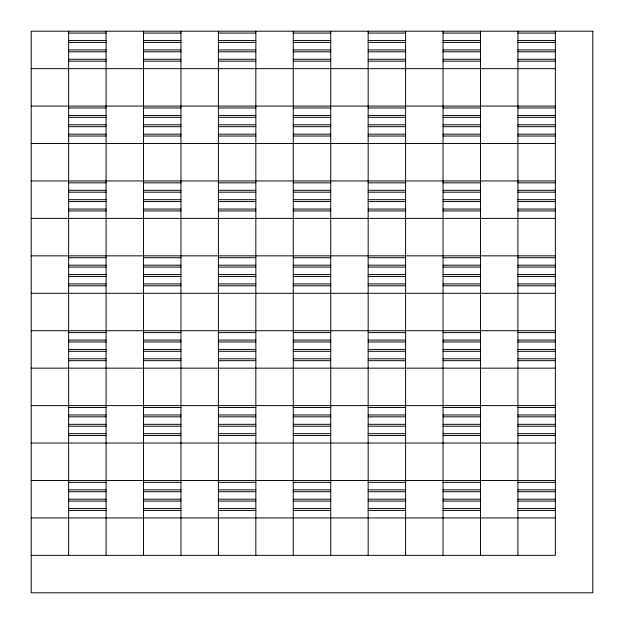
<?xml version="1.0" encoding="UTF-8"?>
<svg xmlns="http://www.w3.org/2000/svg" width="624" height="624" viewBox="0 0 624 624"><rect width="100%" height="100%" fill="white"/><g stroke="black" fill="none" stroke-linecap="round" stroke-linejoin="round"><path stroke-width="0.94" d="M68.64 33.072L106.08 33.072M143.52 33.072L180.96 33.072M218.4 33.072L255.84 33.072M293.28 33.072L330.72 33.072M368.16 33.072L405.6 33.072M443.04 33.072L480.48 33.072M517.92 33.072L555.36 33.072M68.64 40.56L106.08 40.56M143.52 40.56L180.96 40.56M218.4 40.56L255.84 40.56M293.28 40.56L330.72 40.56M368.16 40.56L405.6 40.56M443.04 40.56L480.48 40.56M517.92 40.56L555.36 40.56M68.64 42.432L106.08 42.432M143.52 42.432L180.96 42.432M218.4 42.432L255.84 42.432M293.28 42.432L330.72 42.432M368.16 42.432L405.6 42.432M443.04 42.432L480.48 42.432M517.92 42.432L555.36 42.432M68.64 49.92L106.08 49.92M143.52 49.92L180.96 49.92M218.4 49.92L255.84 49.92M293.28 49.92L330.72 49.92M368.16 49.92L405.6 49.92M443.04 49.92L480.48 49.92M517.92 49.92L555.36 49.92M68.64 51.792L106.08 51.792M143.52 51.792L180.96 51.792M218.4 51.792L255.84 51.792M293.28 51.792L330.72 51.792M368.16 51.792L405.6 51.792M443.04 51.792L480.48 51.792M517.92 51.792L555.36 51.792M68.64 59.28L106.08 59.28M143.52 59.28L180.96 59.28M218.4 59.28L255.84 59.28M293.28 59.28L330.72 59.28M368.16 59.28L405.6 59.28M443.04 59.28L480.48 59.28M517.92 59.28L555.36 59.28M68.64 61.152L106.08 61.152M143.52 61.152L180.96 61.152M218.4 61.152L255.84 61.152M293.28 61.152L330.72 61.152M368.16 61.152L405.6 61.152M443.04 61.152L480.48 61.152M517.92 61.152L555.36 61.152M31.2 68.64L555.36 68.64M31.2 106.08L555.36 106.08M68.64 107.952L106.08 107.952M143.52 107.952L180.96 107.952M218.4 107.952L255.84 107.952M293.28 107.952L330.72 107.952M368.16 107.952L405.6 107.952M443.04 107.952L480.48 107.952M517.92 107.952L555.36 107.952M68.64 115.44L106.08 115.44M143.52 115.44L180.96 115.44M218.4 115.44L255.84 115.44M293.28 115.44L330.72 115.44M368.16 115.44L405.6 115.44M443.04 115.44L480.48 115.44M517.92 115.44L555.36 115.44M68.64 117.312L106.08 117.312M143.52 117.312L180.96 117.312M218.4 117.312L255.84 117.312M293.28 117.312L330.72 117.312M368.16 117.312L405.6 117.312M443.04 117.312L480.48 117.312M517.92 117.312L555.36 117.312M68.64 124.8L106.08 124.8M143.52 124.8L180.96 124.8M218.4 124.8L255.84 124.8M293.28 124.8L330.72 124.8M368.16 124.8L405.6 124.8M443.04 124.8L480.48 124.8M517.92 124.8L555.36 124.8M68.64 126.672L106.08 126.672M143.52 126.672L180.96 126.672M218.4 126.672L255.84 126.672M293.28 126.672L330.72 126.672M368.16 126.672L405.6 126.672M443.04 126.672L480.48 126.672M517.92 126.672L555.36 126.672M68.64 134.16L106.08 134.16M143.52 134.16L180.96 134.16M218.4 134.16L255.84 134.16M293.28 134.16L330.72 134.16M368.16 134.16L405.6 134.16M443.04 134.16L480.48 134.16M517.92 134.16L555.36 134.16M68.64 136.032L106.08 136.032M143.52 136.032L180.96 136.032M218.4 136.032L255.84 136.032M293.28 136.032L330.72 136.032M368.16 136.032L405.6 136.032M443.04 136.032L480.48 136.032M517.92 136.032L555.36 136.032M31.2 143.52L555.36 143.52M31.2 180.96L555.36 180.96M68.64 182.832L106.08 182.832M143.52 182.832L180.96 182.832M218.4 182.832L255.84 182.832M293.28 182.832L330.72 182.832M368.16 182.832L405.6 182.832M443.04 182.832L480.48 182.832M517.92 182.832L555.36 182.832M68.64 190.32L106.08 190.32M143.52 190.32L180.96 190.32M218.4 190.32L255.84 190.32M293.28 190.32L330.72 190.32M368.16 190.32L405.6 190.32M443.04 190.32L480.48 190.32M517.92 190.32L555.36 190.32M68.64 192.192L106.08 192.192M143.52 192.192L180.96 192.192M218.4 192.192L255.84 192.192M293.28 192.192L330.72 192.192M368.16 192.192L405.6 192.192M443.04 192.192L480.48 192.192M517.92 192.192L555.36 192.192M68.64 199.68L106.08 199.68M143.52 199.68L180.96 199.68M218.4 199.68L255.84 199.68M293.28 199.68L330.72 199.68M368.16 199.68L405.6 199.68M443.04 199.68L480.48 199.68M517.92 199.68L555.36 199.68M68.64 201.552L106.08 201.552M143.52 201.552L180.96 201.552M218.4 201.552L255.84 201.552M293.28 201.552L330.72 201.552M368.16 201.552L405.6 201.552M443.04 201.552L480.48 201.552M517.92 201.552L555.36 201.552M68.64 209.04L106.08 209.04M143.52 209.04L180.96 209.04M218.4 209.04L255.84 209.04M293.28 209.04L330.72 209.04M368.16 209.04L405.6 209.04M443.04 209.04L480.48 209.04M517.92 209.04L555.36 209.04M68.64 210.912L106.08 210.912M143.52 210.912L180.96 210.912M218.4 210.912L255.84 210.912M293.28 210.912L330.72 210.912M368.16 210.912L405.6 210.912M443.04 210.912L480.48 210.912M517.92 210.912L555.36 210.912M31.2 218.4L555.36 218.4M31.2 255.84L555.36 255.84M68.64 257.712L106.08 257.712M143.52 257.712L180.96 257.712M218.4 257.712L255.84 257.712M293.28 257.712L330.72 257.712M368.16 257.712L405.6 257.712M443.04 257.712L480.48 257.712M517.92 257.712L555.36 257.712M68.64 265.2L106.08 265.2M143.52 265.2L180.96 265.2M218.4 265.2L255.84 265.2M293.28 265.2L330.72 265.2M368.16 265.2L405.6 265.2M443.04 265.2L480.48 265.2M517.92 265.2L555.36 265.2M68.64 267.072L106.08 267.072M143.52 267.072L180.96 267.072M218.4 267.072L255.84 267.072M293.28 267.072L330.72 267.072M368.16 267.072L405.6 267.072M443.04 267.072L480.48 267.072M517.92 267.072L555.36 267.072M68.64 274.56L106.08 274.56M143.52 274.56L180.96 274.56M218.4 274.56L255.84 274.56M293.28 274.56L330.72 274.56M368.16 274.56L405.6 274.56M443.04 274.56L480.48 274.56M517.92 274.56L555.36 274.56M68.64 276.432L106.08 276.432M143.52 276.432L180.96 276.432M218.4 276.432L255.84 276.432M293.28 276.432L330.72 276.432M368.16 276.432L405.6 276.432M443.04 276.432L480.48 276.432M517.92 276.432L555.36 276.432M68.64 283.92L106.08 283.92M143.52 283.92L180.96 283.92M218.4 283.92L255.84 283.92M293.28 283.92L330.72 283.92M368.16 283.92L405.6 283.92M443.04 283.92L480.48 283.92M517.92 283.92L555.36 283.92M68.64 285.792L106.08 285.792M143.52 285.792L180.96 285.792M218.4 285.792L255.84 285.792M293.28 285.792L330.72 285.792M368.16 285.792L405.6 285.792M443.04 285.792L480.48 285.792M517.92 285.792L555.36 285.792M31.2 293.28L555.36 293.28M31.2 330.72L555.36 330.72M68.64 332.592L106.08 332.592M143.52 332.592L180.96 332.592M218.4 332.592L255.84 332.592M293.28 332.592L330.72 332.592M368.16 332.592L405.6 332.592M443.04 332.592L480.48 332.592M517.92 332.592L555.36 332.592M68.64 340.08L106.08 340.08M143.52 340.08L180.96 340.08M218.4 340.08L255.84 340.08M293.28 340.08L330.72 340.08M368.16 340.08L405.6 340.08M443.04 340.08L480.48 340.08M517.92 340.08L555.36 340.08M68.64 341.952L106.08 341.952M143.52 341.952L180.96 341.952M218.4 341.952L255.84 341.952M293.28 341.952L330.72 341.952M368.16 341.952L405.6 341.952M443.04 341.952L480.48 341.952M517.92 341.952L555.36 341.952M68.64 349.44L106.08 349.44M143.52 349.44L180.96 349.44M218.4 349.44L255.84 349.44M293.28 349.44L330.72 349.44M368.16 349.44L405.6 349.44M443.04 349.44L480.48 349.44M517.92 349.44L555.36 349.44M68.64 351.312L106.08 351.312M143.52 351.312L180.96 351.312M218.4 351.312L255.84 351.312M293.28 351.312L330.72 351.312M368.16 351.312L405.6 351.312M443.04 351.312L480.48 351.312M517.92 351.312L555.36 351.312M68.64 358.8L106.08 358.8M143.52 358.8L180.96 358.8M218.4 358.8L255.84 358.8M293.28 358.8L330.72 358.8M368.16 358.8L405.6 358.8M443.04 358.8L480.48 358.8M517.92 358.8L555.36 358.8M68.64 360.672L106.08 360.672M143.52 360.672L180.96 360.672M218.4 360.672L255.84 360.672M293.28 360.672L330.72 360.672M368.16 360.672L405.6 360.672M443.04 360.672L480.48 360.672M517.92 360.672L555.36 360.672M31.2 368.16L555.36 368.16M31.2 405.6L555.36 405.6M68.64 407.472L106.08 407.472M143.52 407.472L180.96 407.472M218.4 407.472L255.84 407.472M293.28 407.472L330.72 407.472M368.16 407.472L405.6 407.472M443.04 407.472L480.48 407.472M517.92 407.472L555.36 407.472M68.64 414.96L106.08 414.96M143.52 414.96L180.96 414.96M218.4 414.96L255.84 414.96M293.28 414.96L330.72 414.96M368.16 414.96L405.6 414.96M443.04 414.96L480.48 414.96M517.92 414.96L555.36 414.96M68.64 416.832L106.08 416.832M143.52 416.832L180.96 416.832M218.4 416.832L255.84 416.832M293.28 416.832L330.72 416.832M368.16 416.832L405.6 416.832M443.04 416.832L480.48 416.832M517.92 416.832L555.36 416.832M68.64 424.32L106.08 424.32M143.52 424.32L180.96 424.32M218.4 424.32L255.84 424.32M293.28 424.32L330.72 424.32M368.16 424.32L405.6 424.32M443.04 424.32L480.48 424.32M517.92 424.32L555.36 424.32M68.64 426.192L106.08 426.192M143.52 426.192L180.96 426.192M218.4 426.192L255.84 426.192M293.28 426.192L330.72 426.192M368.16 426.192L405.6 426.192M443.04 426.192L480.48 426.192M517.92 426.192L555.36 426.192M68.64 433.68L106.08 433.68M143.52 433.68L180.96 433.68M218.4 433.68L255.84 433.68M293.28 433.68L330.72 433.68M368.16 433.68L405.6 433.68M443.04 433.68L480.48 433.68M517.92 433.68L555.36 433.68M68.64 435.552L106.08 435.552M143.52 435.552L180.96 435.552M218.4 435.552L255.84 435.552M293.28 435.552L330.72 435.552M368.16 435.552L405.6 435.552M443.04 435.552L480.48 435.552M517.92 435.552L555.36 435.552M31.2 443.04L555.36 443.04M31.2 480.48L555.36 480.48M68.64 482.352L106.08 482.352M143.52 482.352L180.96 482.352M218.4 482.352L255.84 482.352M293.28 482.352L330.72 482.352M368.16 482.352L405.6 482.352M443.04 482.352L480.48 482.352M517.92 482.352L555.36 482.352M68.64 489.84L106.08 489.84M143.52 489.84L180.96 489.84M218.4 489.84L255.84 489.84M293.28 489.84L330.72 489.84M368.16 489.84L405.6 489.84M443.04 489.84L480.48 489.84M517.92 489.84L555.36 489.84M68.64 491.712L106.08 491.712M143.52 491.712L180.96 491.712M218.4 491.712L255.84 491.712M293.28 491.712L330.72 491.712M368.16 491.712L405.6 491.712M443.04 491.712L480.48 491.712M517.92 491.712L555.36 491.712M68.64 499.2L106.08 499.2M143.52 499.2L180.96 499.2M218.4 499.2L255.84 499.2M293.28 499.2L330.72 499.2M368.16 499.2L405.6 499.2M443.04 499.2L480.48 499.2M517.92 499.2L555.36 499.2M68.64 501.072L106.08 501.072M143.52 501.072L180.96 501.072M218.4 501.072L255.84 501.072M293.28 501.072L330.72 501.072M368.16 501.072L405.6 501.072M443.04 501.072L480.48 501.072M517.92 501.072L555.36 501.072M68.64 508.56L106.08 508.56M143.52 508.56L180.96 508.56M218.4 508.56L255.84 508.56M293.28 508.56L330.72 508.56M368.16 508.56L405.6 508.56M443.04 508.56L480.48 508.56M517.92 508.56L555.36 508.56M68.64 510.432L106.08 510.432M143.52 510.432L180.96 510.432M218.4 510.432L255.84 510.432M293.28 510.432L330.72 510.432M368.16 510.432L405.6 510.432M443.04 510.432L480.48 510.432M517.92 510.432L555.36 510.432M31.2 517.92L555.36 517.92M31.2 555.36L555.36 555.36L555.36 31.2M517.92 31.2L517.92 555.36M480.48 31.2L480.48 555.36M443.04 31.2L443.04 555.36M405.6 31.2L405.6 555.36M368.16 31.2L368.16 555.36M330.72 31.2L330.72 555.36M293.28 31.2L293.28 555.36M255.84 31.2L255.84 555.36M218.4 31.2L218.4 555.36M180.96 31.2L180.96 555.36M143.52 31.2L143.52 555.36M106.08 31.2L106.08 555.36M68.64 31.2L68.64 555.36M592.8 31.2L31.2 31.2L31.2 592.8L592.8 592.8L592.8 31.2"/></g></svg>
